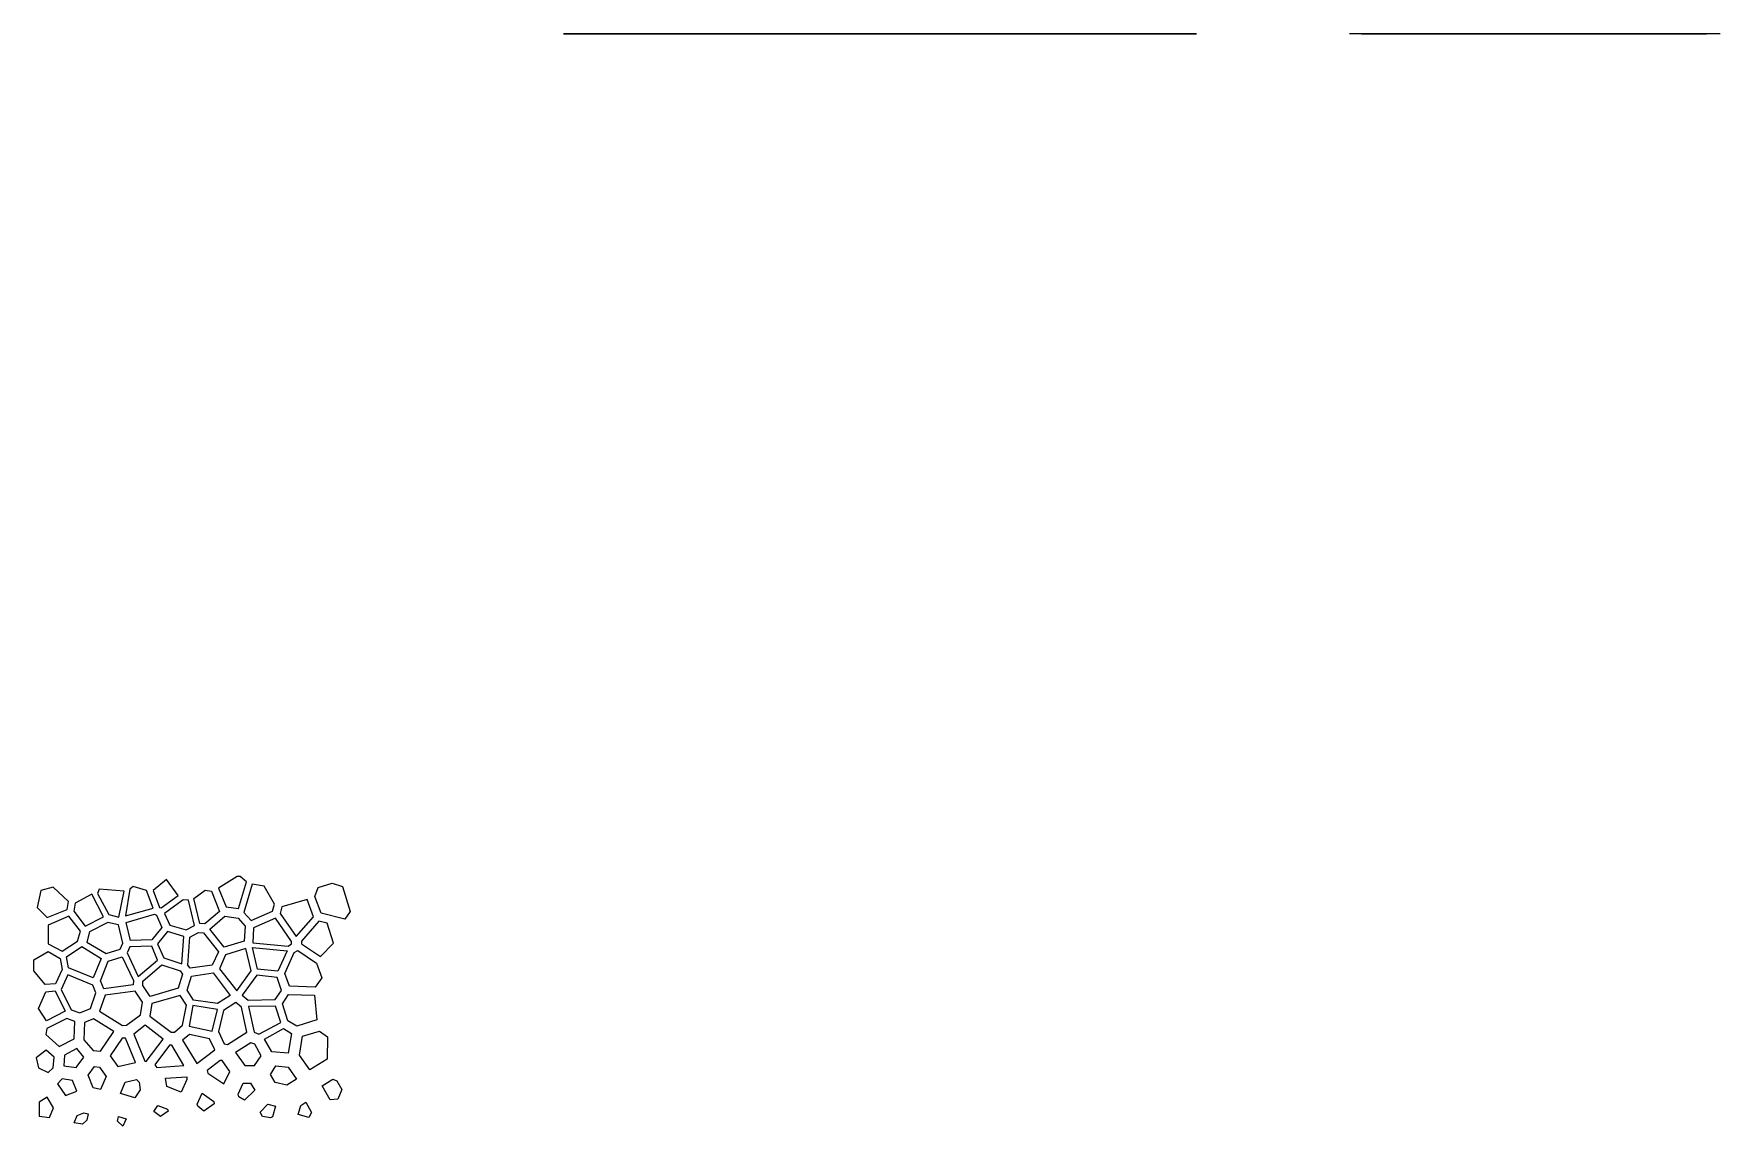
# Model space of a CAD drawing. Header units: millimetres. Extents: x 198.937 to 199.391, y 191.697 to 191.992.
import ezdxf

# ---------------------------------------------------------------- set-up
doc = ezdxf.new("R2010")
doc.units = ezdxf.units.MM

msp = doc.modelspace()

# ---------------------------------------------------------------- linework, layer by layer
at = {"color": 1, "extrusion": (0, -1, -1.83697e-16)}
for p, q in [((199.09486, 191.99219, 0.04453), (199.09231, 191.99219, 0.0419)), ((199.09231, 191.99219, 0.0419), (199.09657, 191.99219, 0.03547)), ((199.10036, 191.99219, 0.04371), (199.09486, 191.99219, 0.04453)), ((199.09657, 191.99219, 0.03547), (199.10268, 191.99219, 0.03792)), ((199.10268, 191.99219, 0.03792), (199.10036, 191.99219, 0.04371)), ((199.10135, 191.99219, 0.02072), (199.103, 191.99219, 0.02484)), ((199.10581, 191.99219, 0.02014), (199.10135, 191.99219, 0.02072)), ((199.103, 191.99219, 0.02484), (199.10644, 191.99219, 0.02628)), ((199.10816, 191.99219, 0.02232), (199.10581, 191.99219, 0.02014)), ((199.10644, 191.99219, 0.02628), (199.10875, 191.99219, 0.02564)), ((199.10875, 191.99219, 0.02564), (199.10816, 191.99219, 0.02232)), ((199.12758, 191.99219, 0.01894), (199.12473, 191.99219, 0.02171)), ((199.12473, 191.99219, 0.02171), (199.12527, 191.99219, 0.02426)), ((199.12527, 191.99219, 0.02426), (199.12927, 191.99219, 0.02304)), ((199.12927, 191.99219, 0.02304), (199.12758, 191.99219, 0.01894)), ((199.14789, 191.99219, 0.0243), (199.14434, 191.99219, 0.02687)), ((199.14434, 191.99219, 0.02687), (199.14637, 191.99219, 0.03006)), ((199.14637, 191.99219, 0.03006), (199.15162, 191.99219, 0.02825)), ((199.15195, 191.99219, 0.02714), (199.14789, 191.99219, 0.0243)), ((199.15162, 191.99219, 0.02825), (199.15195, 191.99219, 0.02714)), ((199.16796, 191.99219, 0.02977), (199.16766, 191.99219, 0.03092)), ((199.16766, 191.99219, 0.03092), (199.17025, 191.99219, 0.03673)), ((199.17117, 191.99219, 0.02718), (199.16796, 191.99219, 0.02977)), ((199.17025, 191.99219, 0.03673), (199.17666, 191.99219, 0.03225)), ((199.17673, 191.99219, 0.0311), (199.17117, 191.99219, 0.02718)), ((199.17666, 191.99219, 0.03225), (199.17673, 191.99219, 0.0311)), ((199.18978, 191.99219, 0.03635), (199.19253, 191.99219, 0.04225)), ((199.19015, 191.99219, 0.03489), (199.18978, 191.99219, 0.03635)), ((199.1932, 191.99219, 0.03297), (199.19015, 191.99219, 0.03489)), ((199.19253, 191.99219, 0.04225), (199.19645, 191.99219, 0.04225)), ((199.1987, 191.99219, 0.03846), (199.1932, 191.99219, 0.03297)), ((199.19645, 191.99219, 0.04225), (199.1987, 191.99219, 0.03846)), ((199.20167, 191.99219, 0.02662), (199.20578, 191.99219, 0.03078)), ((199.20295, 191.99219, 0.02419), (199.20167, 191.99219, 0.02662)), ((199.20718, 191.99219, 0.0235), (199.20295, 191.99219, 0.02419)), ((199.20578, 191.99219, 0.03078), (199.20995, 191.99219, 0.02983)), ((199.20822, 191.99219, 0.02397), (199.20718, 191.99219, 0.0235)), ((199.20995, 191.99219, 0.02983), (199.20822, 191.99219, 0.02397)), ((199.22796, 191.99219, 0.0237), (199.22218, 191.99219, 0.02523)), ((199.22219, 191.99219, 0.02524), (199.22347, 191.99219, 0.03009)), ((199.22347, 191.99219, 0.03009), (199.22619, 191.99219, 0.03189)), ((199.22619, 191.99219, 0.03189), (199.2293, 191.99219, 0.02632)), ((199.2293, 191.99219, 0.02632), (199.22796, 191.99219, 0.0237)), ((199.29469, 191.99219, 0.03482), (199.29146, 191.99219, 0.04265)), ((199.30295, 191.99219, 0.13195), (199.29746, 191.99219, 0.14258)), ((199.29746, 191.99219, 0.12916), (199.30295, 191.99219, 0.13195)), ((199.30541, 191.99219, 0.12892), (199.29746, 191.99219, 0.12489)), ((199.29746, 191.99219, 0.11631), (199.30443, 191.99219, 0.11215)), ((199.29746, 191.99219, 0.11215), (199.30172, 191.99219, 0.10951)), ((199.30172, 191.99219, 0.10951), (199.29746, 191.99219, 0.09923)), ((199.29746, 191.99219, 0.08675), (199.29895, 191.99219, 0.091)), ((199.29895, 191.99219, 0.091), (199.29746, 191.99219, 0.0946)), ((199.29766, 191.99219, 0.07701), (199.29746, 191.99219, 0.07693)), ((199.29746, 191.99219, 0.05989), (199.3014, 191.99219, 0.05952)), ((199.29747, 191.99219, 0.03972), (199.29746, 191.99219, 0.03974)), ((199.29746, 191.99219, 0.05035), (199.29811, 191.99219, 0.05123)), ((199.30865, 191.99219, 0.07007), (199.29766, 191.99219, 0.07701)), ((199.29778, 191.99219, 0.02072), (199.29942, 191.99219, 0.02484)), ((199.30224, 191.99219, 0.02014), (199.29778, 191.99219, 0.02072)), ((199.29811, 191.99219, 0.05123), (199.30093, 191.99219, 0.05088)), ((199.29942, 191.99219, 0.02484), (199.30286, 191.99219, 0.02628)), ((199.30039, 191.99219, 0.14603), (199.29983, 191.99219, 0.14455)), ((199.29983, 191.99219, 0.14455), (199.30587, 191.99219, 0.13317)), ((199.30382, 191.99219, 0.08968), (199.30078, 191.99219, 0.08097)), ((199.30078, 191.99219, 0.08097), (199.3132, 191.99219, 0.07336)), ((199.30093, 191.99219, 0.05088), (199.30454, 191.99219, 0.04582)), ((199.30133, 191.99219, 0.09737), (199.30546, 191.99219, 0.10796)), ((199.3031, 191.99219, 0.09313), (199.30133, 191.99219, 0.09737)), ((199.3014, 191.99219, 0.05952), (199.30865, 191.99219, 0.07007)), ((199.30454, 191.99219, 0.04582), (199.30208, 191.99219, 0.04041)), ((199.30458, 191.99219, 0.02232), (199.30224, 191.99219, 0.02014)), ((199.30286, 191.99219, 0.02628), (199.30518, 191.99219, 0.02564)), ((199.31907, 191.99219, 0.09531), (199.3031, 191.99219, 0.09313)), ((199.32011, 191.99219, 0.09187), (199.30382, 191.99219, 0.08968)), ((199.30443, 191.99219, 0.11215), (199.31193, 191.99219, 0.11454)), ((199.30518, 191.99219, 0.02564), (199.30458, 191.99219, 0.02232)), ((199.31105, 191.99219, 0.1276), (199.30541, 191.99219, 0.12892)), ((199.30546, 191.99219, 0.10796), (199.31303, 191.99219, 0.11041)), ((199.30587, 191.99219, 0.13317), (199.31136, 191.99219, 0.13185)), ((199.31312, 191.99219, 0.06653), (199.30658, 191.99219, 0.05694)), ((199.30658, 191.99219, 0.05694), (199.31076, 191.99219, 0.05115)), ((199.31076, 191.99219, 0.05115), (199.32025, 191.99219, 0.05329)), ((199.31345, 191.99219, 0.1178), (199.31105, 191.99219, 0.1276)), ((199.31136, 191.99219, 0.13185), (199.31409, 191.99219, 0.14587)), ((199.31409, 191.99219, 0.14587), (199.31182, 191.99219, 0.14603)), ((199.31193, 191.99219, 0.11454), (199.31345, 191.99219, 0.1178)), ((199.31303, 191.99219, 0.11041), (199.31917, 191.99219, 0.09763)), ((199.31303, 191.99219, 0.03869), (199.31469, 191.99219, 0.04269)), ((199.31494, 191.99219, 0.06656), (199.31312, 191.99219, 0.06653)), ((199.3132, 191.99219, 0.07336), (199.31547, 191.99219, 0.07355)), ((199.31469, 191.99219, 0.04269), (199.32081, 191.99219, 0.04412)), ((199.31715, 191.99219, 0.14603), (199.31483, 191.99219, 0.13253)), ((199.31483, 191.99219, 0.13253), (199.32971, 191.99219, 0.13656)), ((199.32025, 191.99219, 0.05329), (199.31494, 191.99219, 0.06656)), ((199.3178, 191.99219, 0.01894), (199.31495, 191.99219, 0.02171)), ((199.31495, 191.99219, 0.02171), (199.31549, 191.99219, 0.02426)), ((199.31757, 191.99219, 0.11913), (199.31515, 191.99219, 0.12892)), ((199.31515, 191.99219, 0.12892), (199.33044, 191.99219, 0.1333)), ((199.31547, 191.99219, 0.07355), (199.32292, 191.99219, 0.07917)), ((199.31549, 191.99219, 0.02426), (199.31948, 191.99219, 0.02304)), ((199.31717, 191.99219, 0.11582), (199.31571, 191.99219, 0.11251)), ((199.31571, 191.99219, 0.11251), (199.32173, 191.99219, 0.09985)), ((199.329, 191.99219, 0.11617), (199.31717, 191.99219, 0.11582)), ((199.32909, 191.99219, 0.11956), (199.31757, 191.99219, 0.11913)), ((199.31948, 191.99219, 0.02304), (199.3178, 191.99219, 0.01894)), ((199.31917, 191.99219, 0.09763), (199.31907, 191.99219, 0.09531)), ((199.32542, 191.99219, 0.07344), (199.31931, 191.99219, 0.06869)), ((199.31931, 191.99219, 0.06869), (199.32533, 191.99219, 0.05406)), ((199.32275, 191.99219, 0.03853), (199.31986, 191.99219, 0.03425)), ((199.32401, 191.99219, 0.08584), (199.32011, 191.99219, 0.09187)), ((199.32081, 191.99219, 0.04412), (199.32227, 191.99219, 0.04278)), ((199.32841, 191.99219, 0.039), (199.3211, 191.99219, 0.02815)), ((199.32173, 191.99219, 0.09985), (199.33204, 191.99219, 0.10856)), ((199.32227, 191.99219, 0.04278), (199.32275, 191.99219, 0.03853)), ((199.32292, 191.99219, 0.07917), (199.32401, 191.99219, 0.08584)), ((199.32415, 191.99219, 0.09492), (199.32423, 191.99219, 0.09717)), ((199.32818, 191.99219, 0.08898), (199.32415, 191.99219, 0.09492)), ((199.32423, 191.99219, 0.09717), (199.33452, 191.99219, 0.10611)), ((199.32533, 191.99219, 0.05406), (199.32608, 191.99219, 0.05387)), ((199.33525, 191.99219, 0.06602), (199.32542, 191.99219, 0.07344)), ((199.32608, 191.99219, 0.05387), (199.33525, 191.99219, 0.06602)), ((199.32971, 191.99219, 0.13656), (199.32633, 191.99219, 0.14603)), ((199.32907, 191.99219, 0.08519), (199.32804, 191.99219, 0.0783)), ((199.32804, 191.99219, 0.0783), (199.33943, 191.99219, 0.06975)), ((199.34336, 191.99219, 0.09339), (199.32818, 191.99219, 0.08898)), ((199.34717, 191.99219, 0.03177), (199.32841, 191.99219, 0.039)), ((199.33204, 191.99219, 0.10856), (199.329, 191.99219, 0.11617)), ((199.34426, 191.99219, 0.08948), (199.32907, 191.99219, 0.08519)), ((199.33443, 191.99219, 0.12627), (199.32909, 191.99219, 0.11956)), ((199.32977, 191.99219, 0.14603), (199.33316, 191.99219, 0.13703)), ((199.33379, 191.99219, 0.0243), (199.33024, 191.99219, 0.02687)), ((199.33024, 191.99219, 0.02687), (199.33227, 191.99219, 0.03006)), ((199.33044, 191.99219, 0.1333), (199.33163, 191.99219, 0.13294)), ((199.33869, 191.99219, 0.06276), (199.33062, 191.99219, 0.05203)), ((199.33062, 191.99219, 0.05203), (199.33171, 191.99219, 0.05075)), ((199.33163, 191.99219, 0.13294), (199.33443, 191.99219, 0.12627)), ((199.33171, 191.99219, 0.05075), (199.3464, 191.99219, 0.05177)), ((199.33746, 191.99219, 0.12406), (199.3322, 191.99219, 0.11742)), ((199.3322, 191.99219, 0.11742), (199.33552, 191.99219, 0.10982)), ((199.33227, 191.99219, 0.03006), (199.33752, 191.99219, 0.02825)), ((199.33316, 191.99219, 0.13703), (199.33409, 191.99219, 0.13674)), ((199.33784, 191.99219, 0.02714), (199.33379, 191.99219, 0.0243)), ((199.33409, 191.99219, 0.13674), (199.34329, 191.99219, 0.14338)), ((199.33452, 191.99219, 0.10611), (199.34443, 191.99219, 0.10287)), ((199.33552, 191.99219, 0.10982), (199.34522, 191.99219, 0.10664)), ((199.34592, 191.99219, 0.1412), (199.33582, 191.99219, 0.13376)), ((199.33582, 191.99219, 0.13376), (199.33875, 191.99219, 0.12739)), ((199.33718, 191.99219, 0.04037), (199.3365, 191.99219, 0.04484)), ((199.3365, 191.99219, 0.04484), (199.34791, 191.99219, 0.04561)), ((199.34486, 191.99219, 0.03741), (199.33718, 191.99219, 0.04037)), ((199.3464, 191.99219, 0.12137), (199.33746, 191.99219, 0.12406)), ((199.33752, 191.99219, 0.02825), (199.33784, 191.99219, 0.02714)), ((199.3399, 191.99219, 0.06276), (199.33869, 191.99219, 0.06276)), ((199.33875, 191.99219, 0.12739), (199.34762, 191.99219, 0.12493)), ((199.33943, 191.99219, 0.06975), (199.34127, 191.99219, 0.06975)), ((199.3464, 191.99219, 0.05177), (199.3399, 191.99219, 0.06276)), ((199.34127, 191.99219, 0.06975), (199.3457, 191.99219, 0.07354)), ((199.34329, 191.99219, 0.14338), (199.34138, 191.99219, 0.14603)), ((199.34557, 191.99219, 0.10105), (199.34336, 191.99219, 0.09339)), ((199.3477, 191.99219, 0.08433), (199.34426, 191.99219, 0.08948)), ((199.34443, 191.99219, 0.10287), (199.34557, 191.99219, 0.10105)), ((199.34791, 191.99219, 0.04416), (199.34486, 191.99219, 0.03741)), ((199.34522, 191.99219, 0.10664), (199.3464, 191.99219, 0.12137)), ((199.34945, 191.99219, 0.06853), (199.34559, 191.99219, 0.06532)), ((199.34559, 191.99219, 0.06532), (199.35326, 191.99219, 0.05275)), ((199.3457, 191.99219, 0.07354), (199.3477, 191.99219, 0.08433)), ((199.34879, 191.99219, 0.14099), (199.34592, 191.99219, 0.1412)), ((199.35364, 191.99219, 0.04607), (199.34717, 191.99219, 0.03177)), ((199.34762, 191.99219, 0.12493), (199.35214, 191.99219, 0.1273)), ((199.34791, 191.99219, 0.04561), (199.34791, 191.99219, 0.04416)), ((199.34814, 191.99219, 0.09243), (199.35048, 191.99219, 0.09997)), ((199.35162, 191.99219, 0.08699), (199.34814, 191.99219, 0.09243)), ((199.34967, 191.99219, 0.10432), (199.34856, 191.99219, 0.10594)), ((199.34856, 191.99219, 0.10594), (199.3496, 191.99219, 0.12098)), ((199.35214, 191.99219, 0.1273), (199.34879, 191.99219, 0.14099)), ((199.3511, 191.99219, 0.08416), (199.34928, 191.99219, 0.07305)), ((199.34928, 191.99219, 0.07305), (199.36157, 191.99219, 0.07031)), ((199.36019, 191.99219, 0.06611), (199.34945, 191.99219, 0.06853)), ((199.3496, 191.99219, 0.12098), (199.35421, 191.99219, 0.12356)), ((199.36157, 191.99219, 0.10589), (199.34967, 191.99219, 0.10432)), ((199.35048, 191.99219, 0.09997), (199.36208, 191.99219, 0.10168)), ((199.36449, 191.99219, 0.08196), (199.3511, 191.99219, 0.08416)), ((199.36456, 191.99219, 0.08516), (199.35162, 191.99219, 0.08699)), ((199.35504, 191.99219, 0.12828), (199.35166, 191.99219, 0.14193)), ((199.35166, 191.99219, 0.14193), (199.35752, 191.99219, 0.14603)), ((199.35326, 191.99219, 0.05275), (199.36311, 191.99219, 0.06017)), ((199.35386, 191.99219, 0.02977), (199.35355, 191.99219, 0.03092)), ((199.35355, 191.99219, 0.03092), (199.35614, 191.99219, 0.03673)), ((199.35364, 191.99219, 0.04607), (199.36983, 191.99219, 0.03518)), ((199.35707, 191.99219, 0.02718), (199.35386, 191.99219, 0.02977)), ((199.35421, 191.99219, 0.12356), (199.35697, 191.99219, 0.12328)), ((199.35765, 191.99219, 0.12815), (199.35504, 191.99219, 0.12828)), ((199.35614, 191.99219, 0.03673), (199.36255, 191.99219, 0.03225)), ((199.35697, 191.99219, 0.12328), (199.36497, 191.99219, 0.11307)), ((199.36263, 191.99219, 0.0311), (199.35707, 191.99219, 0.02718)), ((199.35752, 191.99219, 0.14603), (199.36128, 191.99219, 0.14576)), ((199.36564, 191.99219, 0.13474), (199.35765, 191.99219, 0.12815)), ((199.36601, 191.99219, 0.0545), (199.35893, 191.99219, 0.049)), ((199.35893, 191.99219, 0.049), (199.3592, 191.99219, 0.04768)), ((199.3592, 191.99219, 0.04768), (199.36798, 191.99219, 0.04177)), ((199.36311, 191.99219, 0.06017), (199.36019, 191.99219, 0.06611)), ((199.36045, 191.99219, 0.12535), (199.36845, 191.99219, 0.13223)), ((199.36818, 191.99219, 0.11562), (199.36045, 191.99219, 0.12535)), ((199.36128, 191.99219, 0.14576), (199.36564, 191.99219, 0.13474)), ((199.36497, 191.99219, 0.11307), (199.36157, 191.99219, 0.10589)), ((199.36157, 191.99219, 0.07031), (199.36449, 191.99219, 0.08196)), ((199.36208, 191.99219, 0.10168), (199.37135, 191.99219, 0.0896)), ((199.36255, 191.99219, 0.03225), (199.36263, 191.99219, 0.0311)), ((199.37135, 191.99219, 0.0896), (199.36456, 191.99219, 0.08516)), ((199.3677, 191.99219, 0.08143), (199.36496, 191.99219, 0.07005)), ((199.36496, 191.99219, 0.07005), (199.36816, 191.99219, 0.06336)), ((199.36549, 191.99219, 0.14603), (199.36909, 191.99219, 0.13728)), ((199.36889, 191.99219, 0.11142), (199.36561, 191.99219, 0.10398)), ((199.36561, 191.99219, 0.10398), (199.37491, 191.99219, 0.09209)), ((199.36708, 191.99219, 0.05444), (199.36601, 191.99219, 0.0545)), ((199.37113, 191.99219, 0.04858), (199.36708, 191.99219, 0.05444)), ((199.37434, 191.99219, 0.08576), (199.3677, 191.99219, 0.08143)), ((199.36798, 191.99219, 0.04177), (199.37113, 191.99219, 0.04858)), ((199.36816, 191.99219, 0.06336), (199.36982, 191.99219, 0.0631)), ((199.37893, 191.99219, 0.11892), (199.36818, 191.99219, 0.11562)), ((199.36845, 191.99219, 0.13223), (199.37567, 191.99219, 0.1313)), ((199.37984, 191.99219, 0.11484), (199.36889, 191.99219, 0.11142)), ((199.36909, 191.99219, 0.13728), (199.37576, 191.99219, 0.13636)), ((199.36982, 191.99219, 0.0631), (199.38033, 191.99219, 0.06966)), ((199.36983, 191.99219, 0.03518), (199.37552, 191.99219, 0.04749)), ((199.3825, 191.99219, 0.06399), (199.37417, 191.99219, 0.05877)), ((199.37417, 191.99219, 0.05877), (199.3792, 191.99219, 0.05183)), ((199.37747, 191.99219, 0.08318), (199.37434, 191.99219, 0.08576)), ((199.37491, 191.99219, 0.09209), (199.38267, 191.99219, 0.10278)), ((199.37552, 191.99219, 0.04749), (199.38772, 191.99219, 0.04715)), ((199.37567, 191.99219, 0.03635), (199.37842, 191.99219, 0.04225)), ((199.37604, 191.99219, 0.03489), (199.37567, 191.99219, 0.03635)), ((199.37567, 191.99219, 0.1313), (199.37945, 191.99219, 0.12691)), ((199.37576, 191.99219, 0.13636), (199.37863, 191.99219, 0.14603)), ((199.3791, 191.99219, 0.03297), (199.37604, 191.99219, 0.03489)), ((199.38033, 191.99219, 0.06966), (199.37747, 191.99219, 0.08318)), ((199.37788, 191.99219, 0.08964), (199.38111, 191.99219, 0.08705)), ((199.38546, 191.99219, 0.10017), (199.37788, 191.99219, 0.08964)), ((199.37842, 191.99219, 0.04225), (199.38235, 191.99219, 0.04225)), ((199.38216, 191.99219, 0.14603), (199.37879, 191.99219, 0.13428)), ((199.37879, 191.99219, 0.13428), (199.38262, 191.99219, 0.12992)), ((199.37945, 191.99219, 0.12691), (199.37893, 191.99219, 0.11892)), ((199.3846, 191.99219, 0.03846), (199.3791, 191.99219, 0.03297)), ((199.3792, 191.99219, 0.05183), (199.38452, 191.99219, 0.05168)), ((199.38267, 191.99219, 0.10278), (199.37984, 191.99219, 0.11484)), ((199.38111, 191.99219, 0.08705), (199.38546, 191.99219, 0.08712)), ((199.38114, 191.99219, 0.08354), (199.3842, 191.99219, 0.06968)), ((199.38546, 191.99219, 0.08362), (199.38114, 191.99219, 0.08354)), ((199.38235, 191.99219, 0.04225), (199.3846, 191.99219, 0.03846)), ((199.38467, 191.99219, 0.0632), (199.3825, 191.99219, 0.06399)), ((199.38262, 191.99219, 0.12992), (199.38546, 191.99219, 0.13116)), ((199.38546, 191.99219, 0.10648), (199.38333, 191.99219, 0.11534)), ((199.38333, 191.99219, 0.11534), (199.38546, 191.99219, 0.11514)), ((199.38351, 191.99219, 0.11797), (199.38546, 191.99219, 0.11778)), ((199.38388, 191.99219, 0.12597), (199.38351, 191.99219, 0.11797)), ((199.38546, 191.99219, 0.12668), (199.38388, 191.99219, 0.12597)), ((199.3842, 191.99219, 0.06968), (199.38546, 191.99219, 0.06918)), ((199.38452, 191.99219, 0.05168), (199.38546, 191.99219, 0.05312)), ((199.38546, 191.99219, 0.06171), (199.38467, 191.99219, 0.0632)), ((199.39146, 191.99219, 0.04095), (199.38772, 191.99219, 0.04715))]:
    msp.add_line(p, q, dxfattribs=at)
at = {"color": 1, "extrusion": (0, -1, 0)}
for p, q in [((199.10152, 191.99219, 0.04082), (199.10972, 191.99219, 0.0442)), ((199.29469, 191.99219, 0.03482), (199.30783, 191.99219, 0.03678)), ((199.29747, 191.99219, 0.03972), (199.30208, 191.99219, 0.04041)), ((199.30783, 191.99219, 0.03678), (199.3211, 191.99219, 0.02815)), ((199.31303, 191.99219, 0.03869), (199.31986, 191.99219, 0.03425))]:
    msp.add_line(p, q, dxfattribs=at)
at = {"color": 1, "extrusion": (-1.932e-14, -0.988372, 0.152057)}
for p, q in [((199.20556, 191.99219, 0.15203), (199.10556, 191.99219, 0.15203)), ((199.20556, 191.99219, 0.03953), (199.10556, 191.99219, 0.03953)), ((199.10556, 191.99219, 0.03953), (199.10556, 191.99219, 0.15203)), ((199.20556, 191.99219, 0.03953), (199.20556, 191.99219, 0.15203)), ((199.39146, 191.99219, 0.15203), (199.29146, 191.99219, 0.15203)), ((199.29146, 191.99219, 0.04265), (199.29146, 191.99219, 0.15203)), ((199.29746, 191.99219, 0.03953), (199.29746, 191.99219, 0.05035)), ((199.29746, 191.99219, 0.05989), (199.29746, 191.99219, 0.07693)), ((199.29746, 191.99219, 0.08675), (199.29746, 191.99219, 0.0946)), ((199.29746, 191.99219, 0.09923), (199.29746, 191.99219, 0.11215)), ((199.29746, 191.99219, 0.11631), (199.29746, 191.99219, 0.12489)), ((199.29746, 191.99219, 0.12916), (199.29746, 191.99219, 0.14258)), ((199.31182, 191.99219, 0.14603), (199.30039, 191.99219, 0.14603)), ((199.32633, 191.99219, 0.14603), (199.31715, 191.99219, 0.14603)), ((199.34138, 191.99219, 0.14603), (199.32977, 191.99219, 0.14603)), ((199.37863, 191.99219, 0.14603), (199.36549, 191.99219, 0.14603)), ((199.38546, 191.99219, 0.14603), (199.38216, 191.99219, 0.14603)), ((199.38546, 191.99219, 0.13116), (199.38546, 191.99219, 0.14603)), ((199.38546, 191.99219, 0.11778), (199.38546, 191.99219, 0.12668)), ((199.38546, 191.99219, 0.10648), (199.38546, 191.99219, 0.11514)), ((199.38546, 191.99219, 0.08712), (199.38546, 191.99219, 0.10017)), ((199.38546, 191.99219, 0.06918), (199.38546, 191.99219, 0.08362)), ((199.38546, 191.99219, 0.05312), (199.38546, 191.99219, 0.06171)), ((199.39146, 191.99219, 0.04095), (199.39146, 191.99219, 0.15203))]:
    msp.add_line(p, q, dxfattribs=at)
at = {"color": 1}
for p, q in [((198.9443, 191.71022), (198.94303, 191.7089)), ((198.94303, 191.7089), (198.94516, 191.70569)), ((198.94705, 191.70981), (198.9443, 191.71022)), ((198.94821, 191.70692), (198.94705, 191.70981)), ((198.99176, 191.70613), (198.99314, 191.70908)), ((198.99314, 191.70908), (198.9951, 191.70908)), ((198.9951, 191.70908), (198.99623, 191.70719)), ((198.94516, 191.70569), (198.94821, 191.70692)), ((198.9807, 191.70341), (198.982, 191.70632)), ((198.98085, 191.70284), (198.9807, 191.70341)), ((198.982, 191.70632), (198.9852, 191.70408)), ((198.98524, 191.70351), (198.98246, 191.70155)), ((198.9852, 191.70408), (198.98524, 191.70351)), ((198.99195, 191.7054), (198.99176, 191.70613)), ((198.99347, 191.70444), (198.99195, 191.7054)), ((198.99623, 191.70719), (198.99347, 191.70444)), ((198.99771, 191.70127), (198.99977, 191.70335)), ((198.99977, 191.70335), (199.00185, 191.70287)), ((199.00861, 191.703), (199.00997, 191.7039)), ((199.00997, 191.7039), (199.01153, 191.70112)), ((198.94755, 191.69832), (198.94837, 191.70038)), ((198.94837, 191.70038), (198.95009, 191.7011)), ((198.95095, 191.69912), (198.94978, 191.69803)), ((198.95009, 191.7011), (198.95125, 191.70077)), ((198.95125, 191.70077), (198.95095, 191.69912)), ((198.95924, 191.69881), (198.95951, 191.70009)), ((198.96067, 191.69743), (198.95924, 191.69881)), ((198.95951, 191.70009), (198.96151, 191.69948)), ((198.96151, 191.69948), (198.96067, 191.69743)), ((198.96904, 191.70139), (198.97006, 191.70299)), ((198.97082, 191.70011), (198.96904, 191.70139)), ((198.97006, 191.70299), (198.97268, 191.70208)), ((198.97285, 191.70153), (198.97082, 191.70011)), ((198.97268, 191.70208), (198.97285, 191.70153)), ((198.98246, 191.70155), (198.98085, 191.70284)), ((198.99835, 191.70005), (198.99771, 191.70127)), ((199.00046, 191.6997), (198.99835, 191.70005)), ((199.00098, 191.69994), (199.00046, 191.6997)), ((199.00185, 191.70287), (199.00098, 191.69994)), ((199.00797, 191.70058), (199.00861, 191.703)), ((199.01085, 191.69981), (199.00797, 191.70057)), ((199.01153, 191.70112), (199.01085, 191.69981)), ((198.94978, 191.69803), (198.94755, 191.69832))]:
    msp.add_line(p, q, dxfattribs=at)
at = {"color": 1, "extrusion": (0, -1, -1.83697e-16), "elevation": -191.99219}
for points in [[(199.09117, 0.09586), (199.0856, 0.09536), (199.07948, 0.10282), (199.07948, 0.10879), (199.08722, 0.11321), (199.09369, 0.10941), (199.09487, 0.10353), (199.09117, 0.09586)], [(199.08722, 0.04802), (199.08997, 0.05051), (199.0905, 0.05628), (199.08612, 0.06), (199.08086, 0.05588), (199.082, 0.05049), (199.08722, 0.04802)], [(199.09747, 0.13592), (199.09822, 0.14017), (199.09003, 0.14791), (199.0834, 0.14609), (199.08138, 0.13695), (199.08673, 0.13153), (199.09747, 0.13592)], [(199.09645, 0.08099), (199.08644, 0.07583), (199.08199, 0.0825), (199.08593, 0.09157), (199.09107, 0.09199), (199.09645, 0.08099)], [(199.09017, 0.02888), (199.08667, 0.03457), (199.08236, 0.03192), (199.08236, 0.02448), (199.08792, 0.02372), (199.09017, 0.02888)], [(199.09323, 0.06195), (199.10125, 0.06617), (199.10165, 0.07554), (199.09733, 0.07715), (199.08649, 0.07177), (199.08595, 0.06842), (199.09323, 0.06195)], [(199.09482, 0.11343), (199.10302, 0.11878), (199.10465, 0.1243), (199.09847, 0.13238), (199.08722, 0.1274)], [(199.08722, 0.1274), (199.08722, 0.11737), (199.09482, 0.11343)], [(199.1044, 0.08007), (199.11005, 0.08247), (199.11305, 0.091), (199.11134, 0.09513), (199.09788, 0.10065), (199.09431, 0.09282), (199.09968, 0.08169), (199.1044, 0.08007)], [(199.10653, 0.05619), (199.10272, 0.06084), (199.09599, 0.05727), (199.09565, 0.0516), (199.10241, 0.05065), (199.10653, 0.05619)], [(199.11149, 0.09905), (199.0983, 0.10441), (199.09714, 0.11028), (199.10541, 0.11597), (199.11582, 0.10951), (199.11149, 0.09905)], [(199.11706, 0.13195), (199.11075, 0.14415), (199.10182, 0.13925), (199.10106, 0.13492), (199.10726, 0.12698), (199.11706, 0.13195)], [(199.1155, 0.05952), (199.12275, 0.07007), (199.11176, 0.07701), (199.10683, 0.07495), (199.10652, 0.06555), (199.11146, 0.0599), (199.1155, 0.05952)], [(199.12603, 0.11454), (199.12755, 0.1178), (199.12515, 0.1276), (199.11951, 0.12892), (199.10962, 0.12391), (199.10816, 0.11834), (199.11854, 0.11215), (199.12603, 0.11454)], [(199.11157, 0.03972), (199.10874, 0.04656), (199.11222, 0.05123), (199.11503, 0.05088), (199.11864, 0.04582), (199.11544, 0.03878), (199.11157, 0.03972)], [(199.12546, 0.13185), (199.12819, 0.14587), (199.11479, 0.14683), (199.11393, 0.14455), (199.11998, 0.13317), (199.12546, 0.13185)], [(199.12957, 0.07355), (199.13702, 0.07917), (199.13812, 0.08584), (199.13421, 0.09187), (199.11793, 0.08968), (199.11488, 0.08097), (199.1273, 0.07336), (199.12957, 0.07355)], [(199.11543, 0.09737), (199.11957, 0.10796), (199.12713, 0.11041), (199.13327, 0.09763), (199.13318, 0.09531), (199.1172, 0.09313), (199.11543, 0.09737)], [(199.13435, 0.05329), (199.12905, 0.06656), (199.12722, 0.06653), (199.12068, 0.05694), (199.12486, 0.05115), (199.13435, 0.05329)], [(199.12625, 0.03655), (199.12879, 0.04269), (199.13491, 0.04412), (199.13637, 0.04278), (199.13685, 0.03853), (199.13396, 0.03425), (199.12625, 0.03655)], [(199.14382, 0.13656), (199.14038, 0.14618), (199.13315, 0.14824), (199.1314, 0.14689), (199.12894, 0.13253), (199.14382, 0.13656)], [(199.13168, 0.11913), (199.12925, 0.12892), (199.14454, 0.1333), (199.14573, 0.13294), (199.14853, 0.12627), (199.14319, 0.11956), (199.13168, 0.11913)], [(199.13583, 0.09985), (199.14615, 0.10856), (199.1431, 0.11617), (199.13128, 0.11582), (199.12981, 0.11251), (199.13583, 0.09985)], [(199.14018, 0.05387), (199.14935, 0.06602), (199.13952, 0.07344), (199.13342, 0.06869), (199.13943, 0.05406), (199.14018, 0.05387)], [(199.13826, 0.09492), (199.13833, 0.09717), (199.14862, 0.10611), (199.15853, 0.10287), (199.15967, 0.10105), (199.15746, 0.09339), (199.14228, 0.08898), (199.13826, 0.09492)], [(199.1598, 0.07354), (199.1618, 0.08433), (199.15836, 0.08948), (199.14317, 0.08519), (199.14214, 0.0783), (199.15353, 0.06975), (199.15537, 0.06975), (199.1598, 0.07354)], [(199.14819, 0.13674), (199.1574, 0.14338), (199.15111, 0.1521), (199.14381, 0.1462), (199.14726, 0.13703), (199.14819, 0.13674)], [(199.1605, 0.05177), (199.154, 0.06276), (199.15279, 0.06276), (199.14472, 0.05203), (199.14581, 0.05075), (199.1605, 0.05177)], [(199.15932, 0.10664), (199.1605, 0.12137), (199.15157, 0.12406), (199.1463, 0.11742), (199.14963, 0.10982), (199.15932, 0.10664)], [(199.15285, 0.12739), (199.16172, 0.12493), (199.16624, 0.1273), (199.16289, 0.14099), (199.16002, 0.1412), (199.14992, 0.13376), (199.15285, 0.12739)], [(199.15128, 0.04037), (199.1506, 0.04484), (199.16202, 0.04561), (199.16202, 0.04416), (199.15896, 0.03741), (199.15128, 0.04037)], [(199.16737, 0.05275), (199.17722, 0.06017), (199.17429, 0.06611), (199.16355, 0.06853), (199.15969, 0.06532), (199.16737, 0.05275)], [(199.16224, 0.09243), (199.16458, 0.09997), (199.17618, 0.10168), (199.18545, 0.0896), (199.17866, 0.08516), (199.16572, 0.08699), (199.16224, 0.09243)], [(199.17567, 0.10589), (199.16377, 0.10432), (199.16266, 0.10594), (199.1637, 0.12098), (199.16831, 0.12356), (199.17107, 0.12328), (199.17907, 0.11307), (199.17567, 0.10589)], [(199.17568, 0.07031), (199.17859, 0.08196), (199.1652, 0.08416), (199.16338, 0.07305), (199.17568, 0.07031)], [(199.16915, 0.12828), (199.16577, 0.14193), (199.17197, 0.14628), (199.17538, 0.14576), (199.17974, 0.13474), (199.17175, 0.12815), (199.16915, 0.12828)], [(199.17331, 0.04768), (199.18209, 0.04177), (199.18524, 0.04858), (199.18118, 0.05444), (199.18011, 0.0545), (199.17303, 0.049), (199.17331, 0.04768)], [(199.17455, 0.12535), (199.18256, 0.13223), (199.18977, 0.1313), (199.19355, 0.12691), (199.19304, 0.11892), (199.18228, 0.11562), (199.17455, 0.12535)], [(199.1832, 0.13728), (199.18986, 0.13636), (199.19415, 0.1508), (199.19088, 0.15367), (199.18928, 0.15367), (199.17906, 0.14735), (199.1832, 0.13728)], [(199.19443, 0.06966), (199.19157, 0.08318), (199.18844, 0.08576), (199.1818, 0.08143), (199.17907, 0.07005), (199.18226, 0.06336), (199.18392, 0.0631), (199.19443, 0.06966)], [(199.19678, 0.10278), (199.19394, 0.11484), (199.18299, 0.11142), (199.17971, 0.10398), (199.18901, 0.09209), (199.19678, 0.10278)], [(199.19862, 0.05168), (199.20207, 0.057), (199.19877, 0.0632), (199.1966, 0.06399), (199.18827, 0.05877), (199.1933, 0.05183), (199.19862, 0.05168)], [(199.19198, 0.08964), (199.19521, 0.08705), (199.20972, 0.08727), (199.21318, 0.09225), (199.21074, 0.09928), (199.19976, 0.10045), (199.19198, 0.08964)], [(199.19672, 0.12992), (199.20824, 0.13494), (199.2093, 0.13877), (199.2037, 0.14843), (199.19726, 0.1495), (199.19289, 0.13428), (199.19672, 0.12992)], [(199.20092, 0.06864), (199.21276, 0.0749), (199.20988, 0.08379), (199.19524, 0.08354), (199.1983, 0.06968), (199.20092, 0.06864)], [(199.21612, 0.11359), (199.21116, 0.10262), (199.20021, 0.10377), (199.19743, 0.11534), (199.21612, 0.11359)], [(199.19761, 0.11797), (199.21669, 0.11609), (199.21848, 0.11736), (199.21848, 0.11873), (199.20986, 0.13129), (199.19799, 0.12597), (199.19761, 0.11797)], [(199.20783, 0.05905), (199.20395, 0.06598), (199.21425, 0.07175), (199.21855, 0.06904), (199.21669, 0.05834), (199.20783, 0.05905)], [(199.20978, 0.04253), (199.20715, 0.04691), (199.21002, 0.05152), (199.21668, 0.05093), (199.22129, 0.04442), (199.21605, 0.04122), (199.20978, 0.04253)], [(199.22106, 0.12144), (199.23043, 0.13193), (199.227, 0.14138), (199.21329, 0.13742), (199.2124, 0.13369), (199.22106, 0.12144)], [(199.22147, 0.07302), (199.2166, 0.0759), (199.2136, 0.08504), (199.21694, 0.09004), (199.2309, 0.08965), (199.23225, 0.07636), (199.22147, 0.07302)], [(199.21746, 0.09446), (199.21497, 0.10134), (199.22, 0.11275), (199.22186, 0.11381), (199.23191, 0.10697), (199.23492, 0.09907), (199.23132, 0.09396), (199.21746, 0.09446)], [(199.22844, 0.04941), (199.22285, 0.05736), (199.22449, 0.06755), (199.2336, 0.07034), (199.23794, 0.06722), (199.23775, 0.05511), (199.22844, 0.04941)], [(199.22387, 0.11882), (199.22387, 0.11745), (199.23414, 0.11063), (199.24109, 0.11768), (199.23771, 0.12848), (199.23317, 0.12961), (199.22387, 0.11882)], [(199.23455, 0.13386), (199.23115, 0.14299), (199.23285, 0.14777), (199.24045, 0.15013), (199.24605, 0.14829), (199.25017, 0.13489), (199.24734, 0.13073), (199.23455, 0.13386)], [(199.23946, 0.0332), (199.235, 0.0408), (199.24078, 0.0443), (199.24301, 0.04345), (199.24569, 0.03881), (199.2436, 0.03351), (199.23946, 0.0332)]]:
    msp.add_lwpolyline(points, dxfattribs=at)
for points in [[(199.10833, 0.03595), (199.10369, 0.04719), (199.1102, 0.05596), (199.11751, 0.05504), (199.12374, 0.04632), (199.11796, 0.0336)], [(199.12026, 0.0337), (199.12557, 0.04649), (199.13619, 0.04898), (199.1406, 0.04493), (199.14144, 0.03741), (199.13582, 0.02907)], [(199.14729, 0.03716), (199.14549, 0.04895), (199.16645, 0.05036), (199.16645, 0.04321), (199.16128, 0.03177)], [(199.16933, 0.04501), (199.18393, 0.03518), (199.19033, 0.04902), (199.18359, 0.05876), (199.17869, 0.05901), (199.16813, 0.05081)], [(199.20099, 0.04718), (199.20722, 0.05677), (199.20188, 0.06679), (199.19608, 0.06889), (199.18189, 0.06001), (199.19099, 0.04745)]]:
    msp.add_lwpolyline(points, close=True, dxfattribs=at)
at = {"color": 1}
for points in [[(198.97097, 191.75632), (198.97557, 191.75965), (198.97243, 191.76401), (198.96878, 191.76106), (198.9705, 191.75647), (198.97097, 191.75632)], [(198.98847, 191.7566), (198.99181, 191.75614), (198.99395, 191.76335), (198.99232, 191.76479), (198.99151, 191.76479), (198.9864, 191.76163), (198.98847, 191.7566)], [(198.99523, 191.75291), (199.00099, 191.75543), (199.00152, 191.75734), (198.99872, 191.76217), (198.9955, 191.76271), (198.99332, 191.75509), (198.99523, 191.75291)], [(199.01415, 191.75488), (199.01245, 191.75945), (199.0133, 191.76184), (199.0171, 191.76302), (199.0199, 191.7621), (199.02196, 191.7554), (199.02054, 191.75332), (199.01415, 191.75488)], [(198.94561, 191.75592), (198.94599, 191.75804), (198.94189, 191.76191), (198.93857, 191.761), (198.93756, 191.75643), (198.94024, 191.75372), (198.94561, 191.75592)], [(198.9554, 191.75393), (198.95225, 191.76003), (198.94778, 191.75758), (198.9474, 191.75542), (198.9505, 191.75145), (198.9554, 191.75393)], [(198.9596, 191.75388), (198.96097, 191.76089), (198.95427, 191.76137), (198.95384, 191.76023), (198.95686, 191.75454), (198.9596, 191.75388)], [(198.96878, 191.75624), (198.96706, 191.76105), (198.96345, 191.76208), (198.96257, 191.7614), (198.96134, 191.75422), (198.96878, 191.75624)], [(198.9733, 191.75165), (198.97773, 191.75042), (198.97999, 191.75161), (198.97832, 191.75845), (198.97688, 191.75856), (198.97184, 191.75483), (198.9733, 191.75165)], [(198.98145, 191.7521), (198.97976, 191.75892), (198.98286, 191.7611), (198.98456, 191.76084), (198.98674, 191.75533), (198.98275, 191.75203), (198.98145, 191.7521)], [(199.0074, 191.74867), (199.01209, 191.75392), (199.01037, 191.75865), (199.00352, 191.75667), (199.00308, 191.7548), (199.0074, 191.74867)], [(198.94428, 191.74467), (198.94839, 191.74735), (198.9492, 191.75011), (198.94611, 191.75415), (198.94048, 191.75166)], [(198.96271, 191.74752), (198.9615, 191.75242), (198.96914, 191.75461), (198.96974, 191.75442), (198.97114, 191.75109), (198.96847, 191.74774), (198.96271, 191.74752)], [(198.98415, 191.75063), (198.98815, 191.75407), (198.99176, 191.75361), (198.99365, 191.75141), (198.99339, 191.74741), (198.98801, 191.74576), (198.98415, 191.75063)], [(198.99568, 191.74694), (199.00522, 191.746), (199.00612, 191.74664), (199.00612, 191.74732), (199.0018, 191.7536), (198.99587, 191.75094), (198.99568, 191.74694)], [(198.94048, 191.75166), (198.94048, 191.74664), (198.94428, 191.74467)], [(198.95989, 191.74522), (198.96065, 191.74685), (198.95945, 191.75175), (198.95663, 191.75242), (198.95168, 191.74991), (198.95095, 191.74713), (198.95614, 191.74403), (198.95989, 191.74522)], [(198.97653, 191.74127), (198.97712, 191.74864), (198.97266, 191.74999), (198.97002, 191.74667), (198.97169, 191.74287), (198.97653, 191.74127)], [(198.98471, 191.7409), (198.97876, 191.74012), (198.9782, 191.74093), (198.97872, 191.74845), (198.98103, 191.74974), (198.98241, 191.7496), (198.98641, 191.74449), (198.98471, 191.7409)], [(199.00881, 191.74737), (199.00881, 191.74668), (199.01394, 191.74327), (199.01742, 191.7468), (199.01573, 191.7522), (199.01346, 191.75276), (199.00881, 191.74737)], [(198.94246, 191.73589), (198.93968, 191.73564), (198.93661, 191.73937), (198.93661, 191.74235), (198.94048, 191.74456), (198.94372, 191.74266), (198.94431, 191.73972), (198.94246, 191.73589)], [(198.95262, 191.73748), (198.94602, 191.74016), (198.94544, 191.7431), (198.94958, 191.74594), (198.95478, 191.74271), (198.95262, 191.73748)], [(198.96479, 191.73788), (198.96995, 191.74224), (198.96842, 191.74604), (198.96251, 191.74586), (198.96178, 191.74421), (198.96479, 191.73788)], [(198.99526, 191.73935), (198.99384, 191.74538), (198.98837, 191.74367), (198.98673, 191.73994), (198.99138, 191.734), (198.99526, 191.73935)], [(199.00493, 191.74475), (199.00245, 191.73926), (198.99698, 191.73984), (198.99559, 191.74563), (199.00493, 191.74475)], [(199.0056, 191.73519), (199.00436, 191.73863), (199.00687, 191.74433), (199.0078, 191.74486), (199.01283, 191.74144), (199.01433, 191.73749), (199.01254, 191.73494), (199.0056, 191.73519)], [(198.95459, 191.73664), (198.95666, 191.74194), (198.96044, 191.74316), (198.96351, 191.73677), (198.96346, 191.73561), (198.95548, 191.73452), (198.95459, 191.73664)], [(198.966, 191.73541), (198.96604, 191.73654), (198.97118, 191.74101), (198.97614, 191.73939), (198.97671, 191.73848), (198.9756, 191.73465), (198.96801, 191.73245), (198.966, 191.73541)], [(198.94907, 191.72799), (198.9519, 191.72919), (198.9534, 191.73346), (198.95254, 191.73552), (198.94581, 191.73828), (198.94403, 191.73437), (198.94671, 191.7288), (198.94907, 191.72799)], [(198.978, 191.73417), (198.97916, 191.73794), (198.98496, 191.7388), (198.9896, 191.73275), (198.9862, 191.73053), (198.97973, 191.73145), (198.978, 191.73417)], [(198.99287, 191.73278), (198.99448, 191.73148), (199.00173, 191.73159), (199.00347, 191.73408), (199.00224, 191.73759), (198.99675, 191.73818), (198.99287, 191.73278)], [(198.9451, 191.72845), (198.94009, 191.72587), (198.93787, 191.72921), (198.93984, 191.73374), (198.94241, 191.73395), (198.9451, 191.72845)], [(198.96166, 191.72473), (198.96538, 191.72754), (198.96593, 191.73088), (198.96398, 191.73389), (198.95584, 191.7328), (198.95431, 191.72844), (198.96052, 191.72463), (198.96166, 191.72473)], [(198.97677, 191.72473), (198.97778, 191.73012), (198.97606, 191.7327), (198.96846, 191.73055), (198.96794, 191.72711), (198.97364, 191.72283), (198.97456, 191.72283), (198.97677, 191.72473)], [(198.99409, 191.72278), (198.99266, 191.72954), (198.99109, 191.73084), (198.98778, 191.72867), (198.98641, 191.72298), (198.988, 191.71964), (198.98883, 191.71951), (198.99409, 191.72278)], [(199.00761, 191.72446), (199.00517, 191.72591), (199.00367, 191.73048), (199.00535, 191.73297), (199.01232, 191.73278), (199.013, 191.72614), (199.00761, 191.72446)], [(198.94349, 191.71893), (198.9475, 191.72104), (198.9477, 191.72573), (198.94554, 191.72653), (198.94012, 191.72384), (198.93985, 191.72217), (198.94349, 191.71893)], [(198.95463, 191.71772), (198.95825, 191.72299), (198.95275, 191.72646), (198.95029, 191.72543), (198.95013, 191.72073), (198.9526, 191.71791), (198.95463, 191.71772)], [(198.98471, 191.72311), (198.98617, 191.72894), (198.97948, 191.73004), (198.97856, 191.72448), (198.98471, 191.72311)], [(198.99733, 191.72228), (199.00326, 191.7254), (199.00181, 191.72985), (198.9945, 191.72973), (198.99602, 191.72279), (198.99733, 191.72228)], [(198.96696, 191.71489), (198.97155, 191.72097), (198.96663, 191.72467), (198.96358, 191.7223), (198.96659, 191.71499), (198.96696, 191.71489)], [(198.98056, 191.71433), (198.98548, 191.71804), (198.98402, 191.72101), (198.97865, 191.72222), (198.97672, 191.72062), (198.98056, 191.71433)], [(199.00079, 191.71748), (198.99885, 191.72095), (199.004, 191.72383), (199.00615, 191.72248), (199.00522, 191.71713), (199.00079, 191.71748)], [(199.01109, 191.71266), (199.0083, 191.71663), (199.00912, 191.72173), (199.01367, 191.72313), (199.01584, 191.72157), (199.01575, 191.71551), (199.01109, 191.71266)], [(198.94048, 191.71197), (198.94186, 191.71321), (198.94212, 191.7161), (198.93993, 191.71796), (198.9373, 191.7159), (198.93787, 191.7132), (198.94048, 191.71197)], [(198.95014, 191.71605), (198.94824, 191.71838), (198.94487, 191.71659), (198.9447, 191.71375), (198.94808, 191.71328), (198.95014, 191.71605)], [(198.96405, 191.7146), (198.9614, 191.72124), (198.96048, 191.72122), (198.95721, 191.71643), (198.9593, 191.71353), (198.96405, 191.7146)], [(198.97713, 191.71384), (198.97388, 191.71933), (198.97327, 191.71933), (198.96923, 191.71397), (198.96978, 191.71333), (198.97713, 191.71384)], [(198.99618, 191.7138), (198.99791, 191.71645), (198.99626, 191.71956), (198.99517, 191.71995), (198.99101, 191.71734), (198.99352, 191.71387), (198.99618, 191.7138)], [(198.95266, 191.70782), (198.95125, 191.71124), (198.95298, 191.71357), (198.95439, 191.7134), (198.95619, 191.71087), (198.95459, 191.70734), (198.95266, 191.70782)], [(198.98353, 191.71179), (198.98792, 191.70884), (198.98949, 191.71225), (198.98746, 191.71518), (198.98693, 191.71521), (198.98339, 191.71246), (198.98353, 191.71179)], [(199.00176, 191.70922), (199.00045, 191.71141), (199.00188, 191.71371), (199.00521, 191.71342), (199.00752, 191.71017), (199.0049, 191.70856), (199.00176, 191.70922)], [(198.96, 191.70623), (198.96127, 191.7093), (198.96433, 191.71002), (198.96506, 191.70935), (198.9653, 191.70722), (198.96386, 191.70508), (198.96, 191.70623)], [(198.97252, 191.70814), (198.97217, 191.71038), (198.97788, 191.71076), (198.97788, 191.71004), (198.97635, 191.70666), (198.97252, 191.70814)], [(199.0166, 191.70456), (199.01437, 191.70836), (199.01726, 191.71011), (199.01838, 191.70968), (199.01972, 191.70736), (199.01867, 191.70471), (199.0166, 191.70456)], [(198.94196, 191.7024), (198.94021, 191.70524), (198.93805, 191.70392), (198.93805, 191.7002), (198.94083, 191.69982), (198.94196, 191.7024)]]:
    msp.add_lwpolyline(points, dxfattribs=at)

doc.saveas('drawing.dxf')
